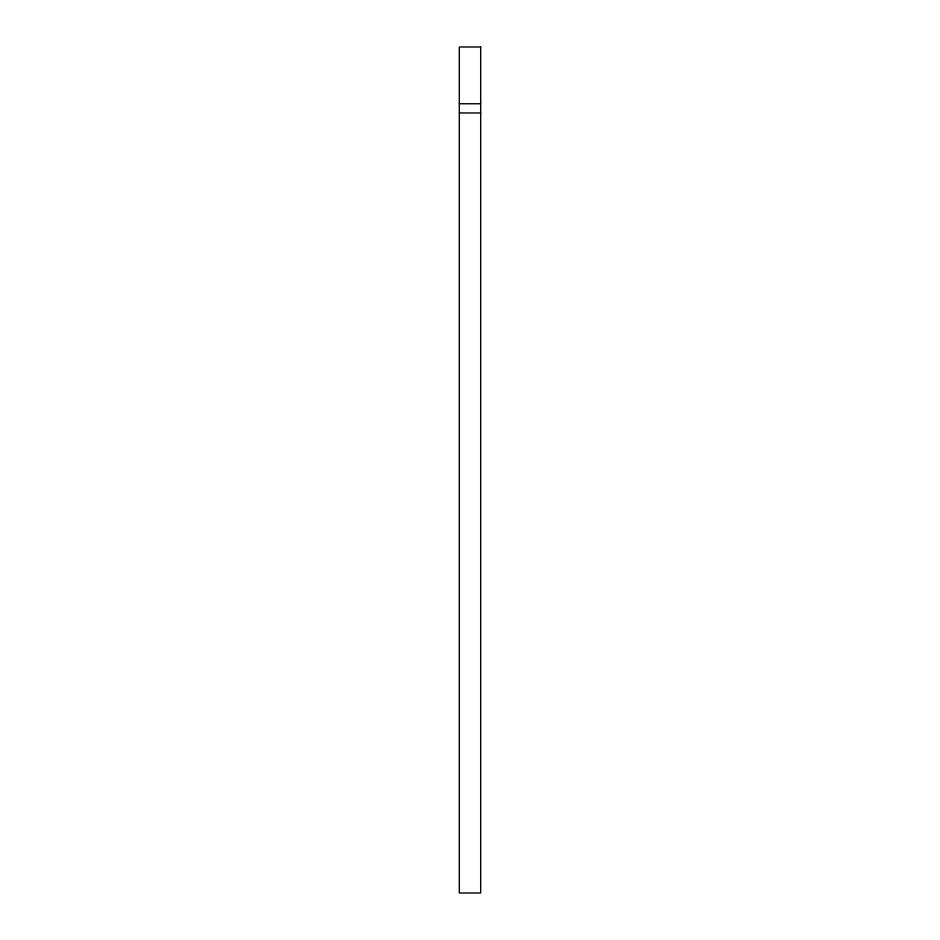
<?xml version="1.0" encoding="UTF-8"?>
<svg xmlns="http://www.w3.org/2000/svg" width="940" height="940" viewBox="0 0 940 940"><rect width="100%" height="100%" fill="white"/><g stroke="black" fill="none" stroke-linecap="round" stroke-linejoin="round"><path stroke-width="1.41" d="M459.319 103.752L480.681 103.752M459.319 112.965L480.681 112.965M480.681 47L459.319 47L459.319 893L480.681 893L480.681 47"/></g></svg>
